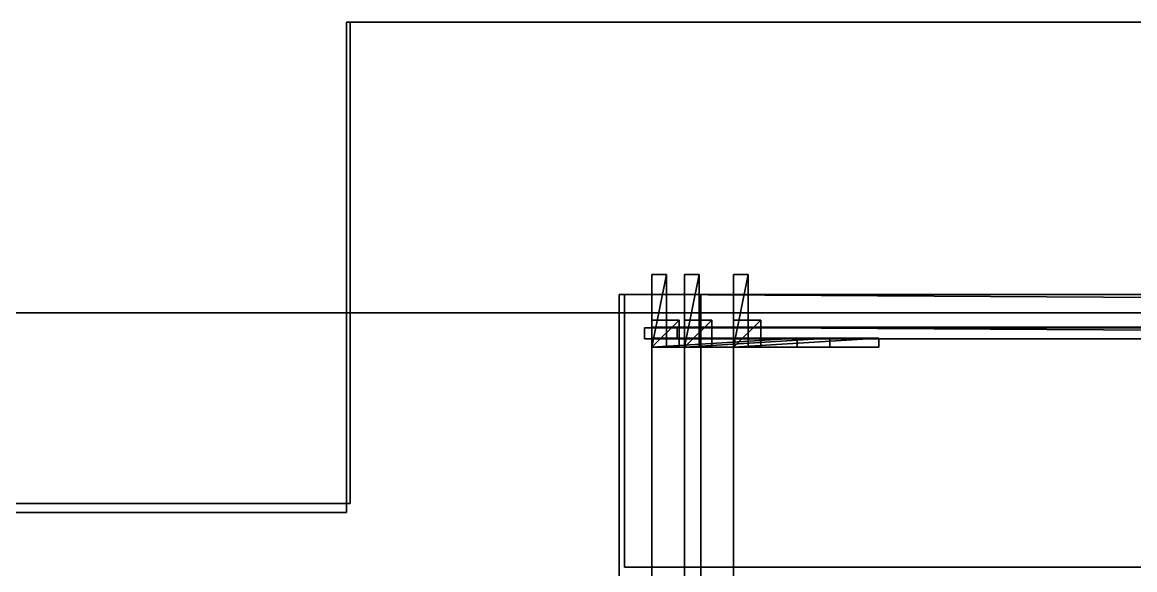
# Model space of a CAD drawing. Extents: x 0 to 6014, y -2463 to 0.
# Drawn here: x 1330 to 1942, y -312 to -10 of the extents above; entities that cross this region are included whole.
import ezdxf

# ---------------------------------------------------------------- set-up
doc = ezdxf.new("R2010")
doc.units = 0
for name, color, linetype in [('LAYER0', 7, 'CONTINUOUS'), ('LAYER1', 7, 'CONTINUOUS'), ('LAYER10', 7, 'CONTINUOUS'), ('LAYER178', 7, 'CONTINUOUS'), ('LAYER179', 7, 'CONTINUOUS'), ('LAYER180', 7, 'CONTINUOUS'), ('LAYER181', 7, 'CONTINUOUS'), ('LAYER182', 7, 'CONTINUOUS'), ('LAYER184', 2, 'CONTINUOUS'), ('LAYER185', 7, 'CONTINUOUS'), ('LAYER186', 253, 'CONTINUOUS'), ('LAYER187', 253, 'CONTINUOUS'), ('LAYER188', 253, 'CONTINUOUS'), ('LAYER189', 253, 'CONTINUOUS'), ('LAYER190', 253, 'CONTINUOUS'), ('LAYER191', 253, 'CONTINUOUS'), ('LAYER218', 7, 'CONTINUOUS'), ('LAYER227', 7, 'CONTINUOUS'), ('LAYER228', 7, 'CONTINUOUS'), ('LAYER229', 7, 'CONTINUOUS'), ('LAYER230', 7, 'CONTINUOUS'), ('LAYER232', 2, 'CONTINUOUS'), ('LAYER233', 7, 'CONTINUOUS'), ('LAYER234', 253, 'CONTINUOUS'), ('LAYER235', 253, 'CONTINUOUS'), ('LAYER236', 253, 'CONTINUOUS'), ('LAYER237', 253, 'CONTINUOUS'), ('LAYER238', 253, 'CONTINUOUS'), ('LAYER239', 253, 'CONTINUOUS'), ('LAYER24', 7, 'CONTINUOUS'), ('LAYER26', 2, 'CONTINUOUS'), ('LAYER27', 7, 'CONTINUOUS'), ('LAYER279', 251, 'CONTINUOUS'), ('LAYER28', 253, 'CONTINUOUS'), ('LAYER29', 253, 'CONTINUOUS'), ('LAYER290', 7, 'CONTINUOUS'), ('LAYER30', 253, 'CONTINUOUS'), ('LAYER31', 253, 'CONTINUOUS'), ('LAYER32', 253, 'CONTINUOUS'), ('LAYER33', 253, 'CONTINUOUS'), ('LAYER34', 7, 'CONTINUOUS'), ('LAYER383', 7, 'CONTINUOUS'), ('LAYER384', 7, 'CONTINUOUS'), ('LAYER566', 7, 'CONTINUOUS'), ('LAYER568', 7, 'CONTINUOUS')]:
    doc.layers.add(name, color=color, linetype=linetype)

msp = doc.modelspace()

# ---------------------------------------------------------------- linework, layer by layer
at = {"layer": 'LAYER0'}
for points, invisible_edges in [([(4585, -10), (1510, -275), (1510, -10), (4585, -10)], 1), ([(1510, -275), (4585, -10), (2107, -1850), (1510, -275)], 7), ([(1510, -10, 5), (1510, -275), (1510, -275, 5), (1510, -10, 5)], 1), ([(1510, -275), (1510, -10, 5), (1510, -10), (1510, -275)], 1), ([(1510, -10, 5), (4585, -10), (1510, -10), (1510, -10, 5)], 1), ([(4585, -10), (1510, -10, 5), (4585, -10, 5), (4585, -10)], 1), ([(1510, -275, 5), (2107, -1850, 5), (1510, -10, 5), (1510, -275, 5)], 3), ([(1510, -10, 5), (2107, -1850, 5), (4585, -10, 5), (1510, -10, 5)], 3), ([(2107, -1850, 5), (0, -20, 5), (0, -1850, 5), (2107, -1850, 5)], 1), ([(0, -20, 5), (2107, -1850, 5), (1065, -275, 5), (0, -20, 5)], 7), ([(0, -1850), (1065, -275), (2107, -1850), (0, -1850)], 3), ([(2107, -1850), (1065, -275), (1510, -275), (2107, -1850)], 5), ([(1065, -275, 5), (1510, -275), (1065, -275), (1065, -275, 5)], 1), ([(1510, -275), (1065, -275, 5), (1510, -275, 5), (1510, -275)], 1), ([(1065, -275, 5), (2107, -1850, 5), (1510, -275, 5), (1065, -275, 5)], 3)]:
    msp.add_3dface(points, dxfattribs=dict(at, invisible_edges=invisible_edges))
at = {"layer": 'LAYER1'}
for points, invisible_edges in [([(1508, -10, 5), (1658, -160, 5), (1508, -280, 5), (1508, -10, 5)], 3), ([(1658, -160, 5), (1508, -10, 5), (4578, -10, 5), (1658, -160, 5)], 5), ([(1508, -10, 2554), (4578, -10, 5), (1508, -10, 5), (1508, -10, 2554)], 1), ([(4578, -10, 5), (1508, -10, 2554), (4578, -10, 2554), (4578, -10, 5)], 1), ([(1508, -10, 2554), (1508, -280, 5), (1508, -280, 2554), (1508, -10, 2554)], 1), ([(1508, -280, 5), (1508, -10, 2554), (1508, -10, 5), (1508, -280, 5)], 1), ([(1658, -160, 5), (4578, -10, 5), (4428, -160, 5), (1658, -160, 5)], 3), ([(1658, -430, 5), (1508, -280, 5), (1658, -160, 5), (1658, -430, 5)], 3), ([(1658, -160, 5), (1658, -430, 2554), (1658, -430, 5), (1658, -160, 5)], 1), ([(1658, -430, 2554), (1658, -160, 5), (1658, -160, 2554), (1658, -430, 2554)], 1), ([(4428, -160, 2554), (1658, -160, 5), (4428, -160, 5), (4428, -160, 2554)], 1), ([(1658, -160, 5), (4428, -160, 2554), (1658, -160, 2554), (1658, -160, 5)], 1), ([(933, -430, 5), (1083, -280, 5), (1658, -430, 5), (933, -430, 5)], 3), ([(1658, -430, 5), (1083, -280, 5), (1508, -280, 5), (1658, -430, 5)], 5), ([(1083, -280, 2554), (1508, -280, 5), (1083, -280, 5), (1083, -280, 2554)], 1), ([(1508, -280, 5), (1083, -280, 2554), (1508, -280, 2554), (1508, -280, 5)], 1)]:
    msp.add_3dface(points, dxfattribs=dict(at, invisible_edges=invisible_edges))
at = {"layer": 'LAYER10', "invisible_edges": 1}
for points in [[(2385, -160, 156), (1721, -793, 156), (1721, -160, 156), (2385, -160, 156)], [(1721, -793, 156), (2385, -160, 156), (2385, -793, 156), (1721, -793, 156)], [(1721, -160, 174), (1721, -793, 156), (1721, -793, 174), (1721, -160, 174)], [(1721, -793, 156), (1721, -160, 174), (1721, -160, 156), (1721, -793, 156)], [(1721, -160, 174), (2385, -160, 156), (1721, -160, 156), (1721, -160, 174)], [(2385, -160, 156), (1721, -160, 174), (2385, -160, 174), (2385, -160, 156)], [(2385, -793, 174), (1721, -160, 174), (1721, -793, 174), (2385, -793, 174)], [(1721, -160, 174), (2385, -793, 174), (2385, -160, 174), (1721, -160, 174)]]:
    msp.add_3dface(points, dxfattribs=at)
at = {"layer": 'LAYER178', "invisible_edges": 1}
for points in [[(2537, -160, 2366), (1676, -160, 2246), (1676, -160, 2366), (2537, -160, 2366)], [(1676, -160, 2246), (2537, -160, 2366), (2537, -160, 2246), (1676, -160, 2246)], [(1676, -178, 2366), (1676, -160, 2246), (1676, -178, 2246), (1676, -178, 2366)], [(1676, -160, 2246), (1676, -178, 2366), (1676, -160, 2366), (1676, -160, 2246)], [(2537, -178, 2246), (1676, -160, 2246), (2537, -160, 2246), (2537, -178, 2246)], [(1676, -160, 2246), (2537, -178, 2246), (1676, -178, 2246), (1676, -160, 2246)], [(1676, -178, 2366), (2537, -160, 2366), (1676, -160, 2366), (1676, -178, 2366)], [(2537, -160, 2366), (1676, -178, 2366), (2537, -178, 2366), (2537, -160, 2366)], [(2537, -178, 2246), (1676, -178, 2366), (1676, -178, 2246), (2537, -178, 2246)], [(1676, -178, 2366), (2537, -178, 2246), (2537, -178, 2366), (1676, -178, 2366)]]:
    msp.add_3dface(points, dxfattribs=at)
at = {"layer": 'LAYER179', "invisible_edges": 1}
for points in [[(1676, -160, 2384), (2537, -630, 2384), (2537, -160, 2384), (1676, -160, 2384)], [(2537, -630, 2384), (1676, -160, 2384), (1676, -630, 2384), (2537, -630, 2384)], [(1676, -160, 2384), (1676, -630, 2366), (1676, -630, 2384), (1676, -160, 2384)], [(1676, -630, 2366), (1676, -160, 2384), (1676, -160, 2366), (1676, -630, 2366)], [(2537, -160, 2366), (1676, -160, 2384), (2537, -160, 2384), (2537, -160, 2366)], [(1676, -160, 2384), (2537, -160, 2366), (1676, -160, 2366), (1676, -160, 2384)], [(1676, -630, 2366), (2537, -160, 2366), (2537, -630, 2366), (1676, -630, 2366)], [(2537, -160, 2366), (1676, -630, 2366), (1676, -160, 2366), (2537, -160, 2366)]]:
    msp.add_3dface(points, dxfattribs=at)
at = {"layer": 'LAYER180', "invisible_edges": 1}
for points in [[(2537, -160, 1906), (1676, -630, 1906), (1676, -160, 1906), (2537, -160, 1906)], [(1676, -630, 1906), (2537, -160, 1906), (2537, -630, 1906), (1676, -630, 1906)], [(1676, -160, 1924), (1676, -630, 1906), (1676, -630, 1924), (1676, -160, 1924)], [(1676, -630, 1906), (1676, -160, 1924), (1676, -160, 1906), (1676, -630, 1906)], [(1676, -160, 1924), (2537, -160, 1906), (1676, -160, 1906), (1676, -160, 1924)], [(2537, -160, 1906), (1676, -160, 1924), (2537, -160, 1924), (2537, -160, 1906)], [(2537, -630, 1924), (1676, -160, 1924), (1676, -630, 1924), (2537, -630, 1924)], [(1676, -160, 1924), (2537, -630, 1924), (2537, -160, 1924), (1676, -160, 1924)]]:
    msp.add_3dface(points, dxfattribs=at)
at = {"layer": 'LAYER181', "invisible_edges": 1}
for points in [[(1672, -178.3, 1920), (2541, -178.3, 2370), (2541, -178.3, 1920), (1672, -178.3, 1920)], [(2541, -178.3, 2370), (1672, -178.3, 1920), (1672, -178.3, 2370), (2541, -178.3, 2370)], [(1672, -184.3, 2370), (2541, -178.3, 2370), (1672, -178.3, 2370), (1672, -184.3, 2370)], [(2541, -178.3, 2370), (1672, -184.3, 2370), (2541, -184.3, 2370), (2541, -178.3, 2370)], [(1672, -178.3, 1920), (1672, -184.3, 2370), (1672, -178.3, 2370), (1672, -178.3, 1920)], [(1672, -184.3, 2370), (1672, -178.3, 1920), (1672, -184.3, 1920), (1672, -184.3, 2370)], [(2541, -184.3, 1920), (1672, -178.3, 1920), (2541, -178.3, 1920), (2541, -184.3, 1920)], [(1672, -178.3, 1920), (2541, -184.3, 1920), (1672, -184.3, 1920), (1672, -178.3, 1920)], [(1672, -184.3, 2370), (2541, -184.3, 1920), (2541, -184.3, 2370), (1672, -184.3, 2370)], [(2541, -184.3, 1920), (1672, -184.3, 2370), (1672, -184.3, 1920), (2541, -184.3, 1920)]]:
    msp.add_3dface(points, dxfattribs=at)
at = {"layer": 'LAYER182', "invisible_edges": 1}
for points in [[(1658, -160, 1905), (1676, -630, 1905), (1658, -630, 1905), (1658, -160, 1905)], [(1676, -630, 1905), (1658, -160, 1905), (1676, -160, 1905), (1676, -630, 1905)], [(1676, -160, 2385), (1658, -630, 2385), (1676, -630, 2385), (1676, -160, 2385)], [(1658, -630, 2385), (1676, -160, 2385), (1658, -160, 2385), (1658, -630, 2385)], [(1658, -160, 1905), (1676, -160, 2385), (1676, -160, 1905), (1658, -160, 1905)], [(1676, -160, 2385), (1658, -160, 1905), (1658, -160, 2385), (1676, -160, 2385)], [(1658, -630, 2385), (1658, -160, 1905), (1658, -630, 1905), (1658, -630, 2385)], [(1658, -160, 1905), (1658, -630, 2385), (1658, -160, 2385), (1658, -160, 1905)], [(1676, -160, 2385), (1676, -630, 1905), (1676, -160, 1905), (1676, -160, 2385)], [(1676, -630, 1905), (1676, -160, 2385), (1676, -630, 2385), (1676, -630, 1905)]]:
    msp.add_3dface(points, dxfattribs=at)
at = {"layer": 'LAYER184'}
for points in [[(1756, -189, 2343), (1756, -184, 2343), (1676, -189, 2343), (1756, -189, 2343)], [(1676, -189, 2343), (1756, -184, 2343), (1676, -184, 2343), (1676, -189, 2343)], [(1676, -189, 2343), (1676, -184, 2343), (1676, -189, 2320), (1676, -189, 2343)], [(1676, -189, 2320), (1676, -184, 2343), (1676, -184, 2320), (1676, -189, 2320)], [(1756, -189, 2320), (1676, -189, 2320), (1756, -184, 2320), (1756, -189, 2320)], [(1756, -184, 2320), (1676, -189, 2320), (1676, -184, 2320), (1756, -184, 2320)], [(1756, -184, 2320), (1676, -184, 2320), (1756, -184, 2343), (1756, -184, 2320)], [(1756, -184, 2343), (1676, -184, 2320), (1676, -184, 2343), (1756, -184, 2343)], [(1756, -189, 2343), (1676, -189, 2343), (1756, -189, 2320), (1756, -189, 2343)], [(1756, -189, 2320), (1676, -189, 2343), (1676, -189, 2320), (1756, -189, 2320)], [(1756, -189, 2320), (1756, -184, 2320), (1756, -189, 2343), (1756, -189, 2320)], [(1756, -189, 2343), (1756, -184, 2320), (1756, -184, 2343), (1756, -189, 2343)]]:
    msp.add_3dface(points, dxfattribs=at)
at = {"layer": 'LAYER185', "invisible_edges": 1}
for points in [[(1676, -184, 2343), (1756, -189, 2343), (1756, -184, 2343), (1676, -184, 2343)], [(1756, -189, 2343), (1676, -184, 2343), (1676, -189, 2343), (1756, -189, 2343)], [(1676, -189, 2320), (1756, -184, 2320), (1756, -189, 2320), (1676, -189, 2320)], [(1756, -184, 2320), (1676, -189, 2320), (1676, -184, 2320), (1756, -184, 2320)], [(1676, -184, 2343), (1676, -189, 2320), (1676, -189, 2343), (1676, -184, 2343)], [(1676, -189, 2320), (1676, -184, 2343), (1676, -184, 2320), (1676, -189, 2320)], [(1756, -184, 2320), (1676, -184, 2343), (1756, -184, 2343), (1756, -184, 2320)], [(1676, -184, 2343), (1756, -184, 2320), (1676, -184, 2320), (1676, -184, 2343)], [(1676, -189, 2320), (1756, -189, 2343), (1676, -189, 2343), (1676, -189, 2320)], [(1756, -189, 2343), (1676, -189, 2320), (1756, -189, 2320), (1756, -189, 2343)], [(1756, -184, 2320), (1756, -189, 2343), (1756, -189, 2320), (1756, -184, 2320)], [(1756, -189, 2343), (1756, -184, 2320), (1756, -184, 2343), (1756, -189, 2343)]]:
    msp.add_3dface(points, dxfattribs=at)
at = {"layer": 'LAYER186'}
for points in [[(1691, -189, 2343), (1691, -174, 2343), (1676, -189, 2343), (1691, -189, 2343)], [(1676, -189, 2343), (1691, -174, 2343), (1676, -174, 2343), (1676, -189, 2343)], [(1676, -189, 2343), (1676, -174, 2343), (1676, -189, 2328), (1676, -189, 2343)], [(1676, -189, 2328), (1676, -174, 2343), (1676, -174, 2328), (1676, -189, 2328)], [(1691, -189, 2328), (1676, -189, 2328), (1691, -174, 2328), (1691, -189, 2328)], [(1691, -174, 2328), (1676, -189, 2328), (1676, -174, 2328), (1691, -174, 2328)], [(1691, -174, 2328), (1676, -174, 2328), (1691, -174, 2343), (1691, -174, 2328)], [(1691, -174, 2343), (1676, -174, 2328), (1676, -174, 2343), (1691, -174, 2343)], [(1691, -189, 2328), (1691, -174, 2328), (1691, -189, 2343), (1691, -189, 2328)], [(1691, -189, 2343), (1691, -174, 2328), (1691, -174, 2343), (1691, -189, 2343)], [(1691, -189, 2343), (1676, -189, 2343), (1691, -189, 2328), (1691, -189, 2343)], [(1691, -189, 2328), (1676, -189, 2343), (1676, -189, 2328), (1691, -189, 2328)]]:
    msp.add_3dface(points, dxfattribs=at)
at = {"layer": 'LAYER187'}
for points in [[(1691, -189, 2343), (1691, -174, 2343), (1676, -189, 2343), (1691, -189, 2343)], [(1676, -189, 2343), (1691, -174, 2343), (1676, -174, 2343), (1676, -189, 2343)], [(1676, -189, 2343), (1676, -174, 2343), (1676, -189, 2328), (1676, -189, 2343)], [(1676, -189, 2328), (1676, -174, 2343), (1676, -174, 2328), (1676, -189, 2328)], [(1691, -189, 2328), (1676, -189, 2328), (1691, -174, 2328), (1691, -189, 2328)], [(1691, -174, 2328), (1676, -189, 2328), (1676, -174, 2328), (1691, -174, 2328)], [(1691, -174, 2328), (1676, -174, 2328), (1691, -174, 2343), (1691, -174, 2328)], [(1691, -174, 2343), (1676, -174, 2328), (1676, -174, 2343), (1691, -174, 2343)], [(1691, -189, 2328), (1691, -174, 2328), (1691, -189, 2343), (1691, -189, 2328)], [(1691, -189, 2343), (1691, -174, 2328), (1691, -174, 2343), (1691, -189, 2343)], [(1691, -189, 2343), (1676, -189, 2343), (1691, -189, 2328), (1691, -189, 2343)], [(1691, -189, 2328), (1676, -189, 2343), (1676, -189, 2328), (1691, -189, 2328)]]:
    msp.add_3dface(points, dxfattribs=at)
at = {"layer": 'LAYER188'}
for points in [[(1691, -189, 2343), (1691, -174, 2343), (1676, -189, 2343), (1691, -189, 2343)], [(1676, -189, 2343), (1691, -174, 2343), (1676, -174, 2343), (1676, -189, 2343)], [(1676, -189, 2343), (1676, -174, 2343), (1676, -189, 2328), (1676, -189, 2343)], [(1676, -189, 2328), (1676, -174, 2343), (1676, -174, 2328), (1676, -189, 2328)], [(1691, -189, 2328), (1676, -189, 2328), (1691, -174, 2328), (1691, -189, 2328)], [(1691, -174, 2328), (1676, -189, 2328), (1676, -174, 2328), (1691, -174, 2328)], [(1691, -174, 2328), (1676, -174, 2328), (1691, -174, 2343), (1691, -174, 2328)], [(1691, -174, 2343), (1676, -174, 2328), (1676, -174, 2343), (1691, -174, 2343)], [(1691, -189, 2328), (1691, -174, 2328), (1691, -189, 2343), (1691, -189, 2328)], [(1691, -189, 2343), (1691, -174, 2328), (1691, -174, 2343), (1691, -189, 2343)], [(1691, -189, 2343), (1676, -189, 2343), (1691, -189, 2328), (1691, -189, 2343)], [(1691, -189, 2328), (1676, -189, 2343), (1676, -189, 2328), (1691, -189, 2328)]]:
    msp.add_3dface(points, dxfattribs=at)
at = {"layer": 'LAYER189'}
for points in [[(1691, -189, 2343), (1691, -174, 2343), (1676, -189, 2343), (1691, -189, 2343)], [(1676, -189, 2343), (1691, -174, 2343), (1676, -174, 2343), (1676, -189, 2343)], [(1676, -189, 2343), (1676, -174, 2343), (1676, -189, 2328), (1676, -189, 2343)], [(1676, -189, 2328), (1676, -174, 2343), (1676, -174, 2328), (1676, -189, 2328)], [(1691, -189, 2328), (1676, -189, 2328), (1691, -174, 2328), (1691, -189, 2328)], [(1691, -174, 2328), (1676, -189, 2328), (1676, -174, 2328), (1691, -174, 2328)], [(1691, -174, 2328), (1676, -174, 2328), (1691, -174, 2343), (1691, -174, 2328)], [(1691, -174, 2343), (1676, -174, 2328), (1676, -174, 2343), (1691, -174, 2343)], [(1691, -189, 2328), (1691, -174, 2328), (1691, -189, 2343), (1691, -189, 2328)], [(1691, -189, 2343), (1691, -174, 2328), (1691, -174, 2343), (1691, -189, 2343)], [(1691, -189, 2343), (1676, -189, 2343), (1691, -189, 2328), (1691, -189, 2343)], [(1691, -189, 2328), (1676, -189, 2343), (1676, -189, 2328), (1691, -189, 2328)]]:
    msp.add_3dface(points, dxfattribs=at)
at = {"layer": 'LAYER190'}
for points in [[(1684, -189, 2343), (1684, -149, 2343), (1676, -189, 2343), (1684, -189, 2343)], [(1676, -189, 2343), (1684, -149, 2343), (1676, -149, 2343), (1676, -189, 2343)], [(1676, -189, 2343), (1676, -149, 2343), (1676, -189, 2335), (1676, -189, 2343)], [(1676, -189, 2335), (1676, -149, 2343), (1676, -149, 2335), (1676, -189, 2335)], [(1684, -189, 2335), (1676, -189, 2335), (1684, -149, 2335), (1684, -189, 2335)], [(1684, -149, 2335), (1676, -189, 2335), (1676, -149, 2335), (1684, -149, 2335)], [(1684, -149, 2335), (1676, -149, 2335), (1684, -149, 2343), (1684, -149, 2335)], [(1684, -149, 2343), (1676, -149, 2335), (1676, -149, 2343), (1684, -149, 2343)], [(1684, -189, 2335), (1684, -149, 2335), (1684, -189, 2343), (1684, -189, 2335)], [(1684, -189, 2343), (1684, -149, 2335), (1684, -149, 2343), (1684, -189, 2343)], [(1684, -189, 2343), (1676, -189, 2343), (1684, -189, 2335), (1684, -189, 2343)], [(1684, -189, 2335), (1676, -189, 2343), (1676, -189, 2335), (1684, -189, 2335)]]:
    msp.add_3dface(points, dxfattribs=at)
at = {"layer": 'LAYER191'}
for points in [[(1756, -189, 2343), (1756, -184, 2343), (1676, -189, 2343), (1756, -189, 2343)], [(1676, -189, 2343), (1756, -184, 2343), (1676, -184, 2343), (1676, -189, 2343)], [(1676, -189, 2343), (1676, -184, 2343), (1676, -189, 2327), (1676, -189, 2343)], [(1676, -189, 2327), (1676, -184, 2343), (1676, -184, 2327), (1676, -189, 2327)], [(1756, -189, 2327), (1676, -189, 2327), (1756, -184, 2327), (1756, -189, 2327)], [(1756, -184, 2327), (1676, -189, 2327), (1676, -184, 2327), (1756, -184, 2327)], [(1756, -184, 2327), (1676, -184, 2327), (1756, -184, 2343), (1756, -184, 2327)], [(1756, -184, 2343), (1676, -184, 2327), (1676, -184, 2343), (1756, -184, 2343)], [(1756, -189, 2343), (1676, -189, 2343), (1756, -189, 2327), (1756, -189, 2343)], [(1756, -189, 2327), (1676, -189, 2343), (1676, -189, 2327), (1756, -189, 2327)], [(1756, -189, 2327), (1756, -184, 2327), (1756, -189, 2343), (1756, -189, 2327)], [(1756, -189, 2343), (1756, -184, 2327), (1756, -184, 2343), (1756, -189, 2343)]]:
    msp.add_3dface(points, dxfattribs=at)
at = {"layer": 'LAYER218', "invisible_edges": 1}
for points in [[(2418, -160, 1868), (1694, -160, 1748), (1694, -160, 1868), (2418, -160, 1868)], [(1694, -160, 1748), (2418, -160, 1868), (2418, -160, 1748), (1694, -160, 1748)], [(1694, -178, 1868), (1694, -160, 1748), (1694, -178, 1748), (1694, -178, 1868)], [(1694, -160, 1748), (1694, -178, 1868), (1694, -160, 1868), (1694, -160, 1748)], [(2418, -178, 1748), (1694, -160, 1748), (2418, -160, 1748), (2418, -178, 1748)], [(1694, -160, 1748), (2418, -178, 1748), (1694, -178, 1748), (1694, -160, 1748)], [(1694, -178, 1868), (2418, -160, 1868), (1694, -160, 1868), (1694, -178, 1868)], [(2418, -160, 1868), (1694, -178, 1868), (2418, -178, 1868), (2418, -160, 1868)], [(2418, -178, 1748), (1694, -178, 1868), (1694, -178, 1748), (2418, -178, 1748)], [(1694, -178, 1868), (2418, -178, 1748), (2418, -178, 1868), (1694, -178, 1868)]]:
    msp.add_3dface(points, dxfattribs=at)
at = {"layer": 'LAYER227', "invisible_edges": 1}
for points in [[(1694, -160, 1886), (2418, -587, 1886), (2418, -160, 1886), (1694, -160, 1886)], [(2418, -587, 1886), (1694, -160, 1886), (1694, -587, 1886), (2418, -587, 1886)], [(1694, -160, 1886), (1694, -587, 1868), (1694, -587, 1886), (1694, -160, 1886)], [(1694, -587, 1868), (1694, -160, 1886), (1694, -160, 1868), (1694, -587, 1868)], [(2418, -160, 1868), (1694, -160, 1886), (2418, -160, 1886), (2418, -160, 1868)], [(1694, -160, 1886), (2418, -160, 1868), (1694, -160, 1868), (1694, -160, 1886)], [(1694, -587, 1868), (2418, -160, 1868), (2418, -587, 1868), (1694, -587, 1868)], [(2418, -160, 1868), (1694, -587, 1868), (1694, -160, 1868), (2418, -160, 1868)]]:
    msp.add_3dface(points, dxfattribs=at)
at = {"layer": 'LAYER228', "invisible_edges": 1}
for points in [[(2418, -160, 1488), (1694, -587, 1488), (1694, -160, 1488), (2418, -160, 1488)], [(1694, -587, 1488), (2418, -160, 1488), (2418, -587, 1488), (1694, -587, 1488)], [(1694, -160, 1506), (1694, -587, 1488), (1694, -587, 1506), (1694, -160, 1506)], [(1694, -587, 1488), (1694, -160, 1506), (1694, -160, 1488), (1694, -587, 1488)], [(1694, -160, 1506), (2418, -160, 1488), (1694, -160, 1488), (1694, -160, 1506)], [(2418, -160, 1488), (1694, -160, 1506), (2418, -160, 1506), (2418, -160, 1488)], [(2418, -587, 1506), (1694, -160, 1506), (1694, -587, 1506), (2418, -587, 1506)], [(1694, -160, 1506), (2418, -587, 1506), (2418, -160, 1506), (1694, -160, 1506)]]:
    msp.add_3dface(points, dxfattribs=at)
at = {"layer": 'LAYER229', "invisible_edges": 1}
for points in [[(1690, -178.3, 1502), (2422, -178.3, 1872), (2422, -178.3, 1502), (1690, -178.3, 1502)], [(2422, -178.3, 1872), (1690, -178.3, 1502), (1690, -178.3, 1872), (2422, -178.3, 1872)], [(1690, -184.3, 1872), (2422, -178.3, 1872), (1690, -178.3, 1872), (1690, -184.3, 1872)], [(2422, -178.3, 1872), (1690, -184.3, 1872), (2422, -184.3, 1872), (2422, -178.3, 1872)], [(1690, -178.3, 1502), (1690, -184.3, 1872), (1690, -178.3, 1872), (1690, -178.3, 1502)], [(1690, -184.3, 1872), (1690, -178.3, 1502), (1690, -184.3, 1502), (1690, -184.3, 1872)], [(2422, -184.3, 1502), (1690, -178.3, 1502), (2422, -178.3, 1502), (2422, -184.3, 1502)], [(1690, -178.3, 1502), (2422, -184.3, 1502), (1690, -184.3, 1502), (1690, -178.3, 1502)], [(1690, -184.3, 1872), (2422, -184.3, 1502), (2422, -184.3, 1872), (1690, -184.3, 1872)], [(2422, -184.3, 1502), (1690, -184.3, 1872), (1690, -184.3, 1502), (2422, -184.3, 1502)]]:
    msp.add_3dface(points, dxfattribs=at)
at = {"layer": 'LAYER230', "invisible_edges": 1}
for points in [[(1676, -160, 1487), (1694, -587, 1487), (1676, -587, 1487), (1676, -160, 1487)], [(1694, -587, 1487), (1676, -160, 1487), (1694, -160, 1487), (1694, -587, 1487)], [(1694, -160, 1887), (1676, -587, 1887), (1694, -587, 1887), (1694, -160, 1887)], [(1676, -587, 1887), (1694, -160, 1887), (1676, -160, 1887), (1676, -587, 1887)], [(1676, -160, 1487), (1694, -160, 1887), (1694, -160, 1487), (1676, -160, 1487)], [(1694, -160, 1887), (1676, -160, 1487), (1676, -160, 1887), (1694, -160, 1887)], [(1676, -587, 1887), (1676, -160, 1487), (1676, -587, 1487), (1676, -587, 1887)], [(1676, -160, 1487), (1676, -587, 1887), (1676, -160, 1887), (1676, -160, 1487)], [(1694, -160, 1887), (1694, -587, 1487), (1694, -160, 1487), (1694, -160, 1887)], [(1694, -587, 1487), (1694, -160, 1887), (1694, -587, 1887), (1694, -587, 1487)]]:
    msp.add_3dface(points, dxfattribs=at)
at = {"layer": 'LAYER232'}
for points in [[(1774, -189, 1845), (1774, -184, 1845), (1694, -189, 1845), (1774, -189, 1845)], [(1694, -189, 1845), (1774, -184, 1845), (1694, -184, 1845), (1694, -189, 1845)], [(1694, -189, 1845), (1694, -184, 1845), (1694, -189, 1822), (1694, -189, 1845)], [(1694, -189, 1822), (1694, -184, 1845), (1694, -184, 1822), (1694, -189, 1822)], [(1774, -189, 1822), (1694, -189, 1822), (1774, -184, 1822), (1774, -189, 1822)], [(1774, -184, 1822), (1694, -189, 1822), (1694, -184, 1822), (1774, -184, 1822)], [(1774, -184, 1822), (1694, -184, 1822), (1774, -184, 1845), (1774, -184, 1822)], [(1774, -184, 1845), (1694, -184, 1822), (1694, -184, 1845), (1774, -184, 1845)], [(1774, -189, 1845), (1694, -189, 1845), (1774, -189, 1822), (1774, -189, 1845)], [(1774, -189, 1822), (1694, -189, 1845), (1694, -189, 1822), (1774, -189, 1822)], [(1774, -189, 1822), (1774, -184, 1822), (1774, -189, 1845), (1774, -189, 1822)], [(1774, -189, 1845), (1774, -184, 1822), (1774, -184, 1845), (1774, -189, 1845)]]:
    msp.add_3dface(points, dxfattribs=at)
at = {"layer": 'LAYER233', "invisible_edges": 1}
for points in [[(1694, -184, 1845), (1774, -189, 1845), (1774, -184, 1845), (1694, -184, 1845)], [(1774, -189, 1845), (1694, -184, 1845), (1694, -189, 1845), (1774, -189, 1845)], [(1694, -189, 1822), (1774, -184, 1822), (1774, -189, 1822), (1694, -189, 1822)], [(1774, -184, 1822), (1694, -189, 1822), (1694, -184, 1822), (1774, -184, 1822)], [(1694, -184, 1845), (1694, -189, 1822), (1694, -189, 1845), (1694, -184, 1845)], [(1694, -189, 1822), (1694, -184, 1845), (1694, -184, 1822), (1694, -189, 1822)], [(1774, -184, 1822), (1694, -184, 1845), (1774, -184, 1845), (1774, -184, 1822)], [(1694, -184, 1845), (1774, -184, 1822), (1694, -184, 1822), (1694, -184, 1845)], [(1694, -189, 1822), (1774, -189, 1845), (1694, -189, 1845), (1694, -189, 1822)], [(1774, -189, 1845), (1694, -189, 1822), (1774, -189, 1822), (1774, -189, 1845)], [(1774, -184, 1822), (1774, -189, 1845), (1774, -189, 1822), (1774, -184, 1822)], [(1774, -189, 1845), (1774, -184, 1822), (1774, -184, 1845), (1774, -189, 1845)]]:
    msp.add_3dface(points, dxfattribs=at)
at = {"layer": 'LAYER234'}
for points in [[(1709, -189, 1845), (1709, -174, 1845), (1694, -189, 1845), (1709, -189, 1845)], [(1694, -189, 1845), (1709, -174, 1845), (1694, -174, 1845), (1694, -189, 1845)], [(1694, -189, 1845), (1694, -174, 1845), (1694, -189, 1830), (1694, -189, 1845)], [(1694, -189, 1830), (1694, -174, 1845), (1694, -174, 1830), (1694, -189, 1830)], [(1709, -189, 1830), (1694, -189, 1830), (1709, -174, 1830), (1709, -189, 1830)], [(1709, -174, 1830), (1694, -189, 1830), (1694, -174, 1830), (1709, -174, 1830)], [(1709, -174, 1830), (1694, -174, 1830), (1709, -174, 1845), (1709, -174, 1830)], [(1709, -174, 1845), (1694, -174, 1830), (1694, -174, 1845), (1709, -174, 1845)], [(1709, -189, 1830), (1709, -174, 1830), (1709, -189, 1845), (1709, -189, 1830)], [(1709, -189, 1845), (1709, -174, 1830), (1709, -174, 1845), (1709, -189, 1845)], [(1709, -189, 1845), (1694, -189, 1845), (1709, -189, 1830), (1709, -189, 1845)], [(1709, -189, 1830), (1694, -189, 1845), (1694, -189, 1830), (1709, -189, 1830)]]:
    msp.add_3dface(points, dxfattribs=at)
at = {"layer": 'LAYER235'}
for points in [[(1709, -189, 1845), (1709, -174, 1845), (1694, -189, 1845), (1709, -189, 1845)], [(1694, -189, 1845), (1709, -174, 1845), (1694, -174, 1845), (1694, -189, 1845)], [(1694, -189, 1845), (1694, -174, 1845), (1694, -189, 1830), (1694, -189, 1845)], [(1694, -189, 1830), (1694, -174, 1845), (1694, -174, 1830), (1694, -189, 1830)], [(1709, -189, 1830), (1694, -189, 1830), (1709, -174, 1830), (1709, -189, 1830)], [(1709, -174, 1830), (1694, -189, 1830), (1694, -174, 1830), (1709, -174, 1830)], [(1709, -174, 1830), (1694, -174, 1830), (1709, -174, 1845), (1709, -174, 1830)], [(1709, -174, 1845), (1694, -174, 1830), (1694, -174, 1845), (1709, -174, 1845)], [(1709, -189, 1830), (1709, -174, 1830), (1709, -189, 1845), (1709, -189, 1830)], [(1709, -189, 1845), (1709, -174, 1830), (1709, -174, 1845), (1709, -189, 1845)], [(1709, -189, 1845), (1694, -189, 1845), (1709, -189, 1830), (1709, -189, 1845)], [(1709, -189, 1830), (1694, -189, 1845), (1694, -189, 1830), (1709, -189, 1830)]]:
    msp.add_3dface(points, dxfattribs=at)
at = {"layer": 'LAYER236'}
for points in [[(1709, -189, 1845), (1709, -174, 1845), (1694, -189, 1845), (1709, -189, 1845)], [(1694, -189, 1845), (1709, -174, 1845), (1694, -174, 1845), (1694, -189, 1845)], [(1694, -189, 1845), (1694, -174, 1845), (1694, -189, 1830), (1694, -189, 1845)], [(1694, -189, 1830), (1694, -174, 1845), (1694, -174, 1830), (1694, -189, 1830)], [(1709, -189, 1830), (1694, -189, 1830), (1709, -174, 1830), (1709, -189, 1830)], [(1709, -174, 1830), (1694, -189, 1830), (1694, -174, 1830), (1709, -174, 1830)], [(1709, -174, 1830), (1694, -174, 1830), (1709, -174, 1845), (1709, -174, 1830)], [(1709, -174, 1845), (1694, -174, 1830), (1694, -174, 1845), (1709, -174, 1845)], [(1709, -189, 1830), (1709, -174, 1830), (1709, -189, 1845), (1709, -189, 1830)], [(1709, -189, 1845), (1709, -174, 1830), (1709, -174, 1845), (1709, -189, 1845)], [(1709, -189, 1845), (1694, -189, 1845), (1709, -189, 1830), (1709, -189, 1845)], [(1709, -189, 1830), (1694, -189, 1845), (1694, -189, 1830), (1709, -189, 1830)]]:
    msp.add_3dface(points, dxfattribs=at)
at = {"layer": 'LAYER237'}
for points in [[(1709, -189, 1845), (1709, -174, 1845), (1694, -189, 1845), (1709, -189, 1845)], [(1694, -189, 1845), (1709, -174, 1845), (1694, -174, 1845), (1694, -189, 1845)], [(1694, -189, 1845), (1694, -174, 1845), (1694, -189, 1830), (1694, -189, 1845)], [(1694, -189, 1830), (1694, -174, 1845), (1694, -174, 1830), (1694, -189, 1830)], [(1709, -189, 1830), (1694, -189, 1830), (1709, -174, 1830), (1709, -189, 1830)], [(1709, -174, 1830), (1694, -189, 1830), (1694, -174, 1830), (1709, -174, 1830)], [(1709, -174, 1830), (1694, -174, 1830), (1709, -174, 1845), (1709, -174, 1830)], [(1709, -174, 1845), (1694, -174, 1830), (1694, -174, 1845), (1709, -174, 1845)], [(1709, -189, 1830), (1709, -174, 1830), (1709, -189, 1845), (1709, -189, 1830)], [(1709, -189, 1845), (1709, -174, 1830), (1709, -174, 1845), (1709, -189, 1845)], [(1709, -189, 1845), (1694, -189, 1845), (1709, -189, 1830), (1709, -189, 1845)], [(1709, -189, 1830), (1694, -189, 1845), (1694, -189, 1830), (1709, -189, 1830)]]:
    msp.add_3dface(points, dxfattribs=at)
at = {"layer": 'LAYER238'}
for points in [[(1702, -189, 1845), (1702, -149, 1845), (1694, -189, 1845), (1702, -189, 1845)], [(1694, -189, 1845), (1702, -149, 1845), (1694, -149, 1845), (1694, -189, 1845)], [(1694, -189, 1845), (1694, -149, 1845), (1694, -189, 1837), (1694, -189, 1845)], [(1694, -189, 1837), (1694, -149, 1845), (1694, -149, 1837), (1694, -189, 1837)], [(1702, -189, 1837), (1694, -189, 1837), (1702, -149, 1837), (1702, -189, 1837)], [(1702, -149, 1837), (1694, -189, 1837), (1694, -149, 1837), (1702, -149, 1837)], [(1702, -149, 1837), (1694, -149, 1837), (1702, -149, 1845), (1702, -149, 1837)], [(1702, -149, 1845), (1694, -149, 1837), (1694, -149, 1845), (1702, -149, 1845)], [(1702, -189, 1837), (1702, -149, 1837), (1702, -189, 1845), (1702, -189, 1837)], [(1702, -189, 1845), (1702, -149, 1837), (1702, -149, 1845), (1702, -189, 1845)], [(1702, -189, 1845), (1694, -189, 1845), (1702, -189, 1837), (1702, -189, 1845)], [(1702, -189, 1837), (1694, -189, 1845), (1694, -189, 1837), (1702, -189, 1837)]]:
    msp.add_3dface(points, dxfattribs=at)
at = {"layer": 'LAYER239'}
for points in [[(1774, -189, 1845), (1774, -184, 1845), (1694, -189, 1845), (1774, -189, 1845)], [(1694, -189, 1845), (1774, -184, 1845), (1694, -184, 1845), (1694, -189, 1845)], [(1694, -189, 1845), (1694, -184, 1845), (1694, -189, 1829), (1694, -189, 1845)], [(1694, -189, 1829), (1694, -184, 1845), (1694, -184, 1829), (1694, -189, 1829)], [(1774, -189, 1829), (1694, -189, 1829), (1774, -184, 1829), (1774, -189, 1829)], [(1774, -184, 1829), (1694, -189, 1829), (1694, -184, 1829), (1774, -184, 1829)], [(1774, -184, 1829), (1694, -184, 1829), (1774, -184, 1845), (1774, -184, 1829)], [(1774, -184, 1845), (1694, -184, 1829), (1694, -184, 1845), (1774, -184, 1845)], [(1774, -189, 1845), (1694, -189, 1845), (1774, -189, 1829), (1774, -189, 1845)], [(1774, -189, 1829), (1694, -189, 1845), (1694, -189, 1829), (1774, -189, 1829)], [(1774, -189, 1829), (1774, -184, 1829), (1774, -189, 1845), (1774, -189, 1829)], [(1774, -189, 1845), (1774, -184, 1829), (1774, -184, 1845), (1774, -189, 1845)]]:
    msp.add_3dface(points, dxfattribs=at)
at = {"layer": 'LAYER24', "invisible_edges": 1}
for points in [[(1703, -160, 155), (1721, -793, 155), (1703, -793, 155), (1703, -160, 155)], [(1721, -793, 155), (1703, -160, 155), (1721, -160, 155), (1721, -793, 155)], [(1721, -160, 905), (1703, -793, 905), (1721, -793, 905), (1721, -160, 905)], [(1703, -793, 905), (1721, -160, 905), (1703, -160, 905), (1703, -793, 905)], [(1703, -160, 155), (1721, -160, 905), (1721, -160, 155), (1703, -160, 155)], [(1721, -160, 905), (1703, -160, 155), (1703, -160, 905), (1721, -160, 905)], [(1703, -793, 905), (1703, -160, 155), (1703, -793, 155), (1703, -793, 905)], [(1703, -160, 155), (1703, -793, 905), (1703, -160, 905), (1703, -160, 155)], [(1721, -160, 905), (1721, -793, 155), (1721, -160, 155), (1721, -160, 905)], [(1721, -793, 155), (1721, -160, 905), (1721, -793, 905), (1721, -793, 155)]]:
    msp.add_3dface(points, dxfattribs=at)
at = {"layer": 'LAYER26'}
for points in [[(1801, -189, 864), (1801, -184, 864), (1721, -189, 864), (1801, -189, 864)], [(1721, -189, 864), (1801, -184, 864), (1721, -184, 864), (1721, -189, 864)], [(1721, -189, 864), (1721, -184, 864), (1721, -189, 841), (1721, -189, 864)], [(1721, -189, 841), (1721, -184, 864), (1721, -184, 841), (1721, -189, 841)], [(1801, -189, 841), (1721, -189, 841), (1801, -184, 841), (1801, -189, 841)], [(1801, -184, 841), (1721, -189, 841), (1721, -184, 841), (1801, -184, 841)], [(1801, -184, 841), (1721, -184, 841), (1801, -184, 864), (1801, -184, 841)], [(1801, -184, 864), (1721, -184, 841), (1721, -184, 864), (1801, -184, 864)], [(1801, -189, 864), (1721, -189, 864), (1801, -189, 841), (1801, -189, 864)], [(1801, -189, 841), (1721, -189, 864), (1721, -189, 841), (1801, -189, 841)], [(1801, -189, 841), (1801, -184, 841), (1801, -189, 864), (1801, -189, 841)], [(1801, -189, 864), (1801, -184, 841), (1801, -184, 864), (1801, -189, 864)]]:
    msp.add_3dface(points, dxfattribs=at)
at = {"layer": 'LAYER27', "invisible_edges": 1}
for points in [[(1721, -184, 864), (1801, -189, 864), (1801, -184, 864), (1721, -184, 864)], [(1801, -189, 864), (1721, -184, 864), (1721, -189, 864), (1801, -189, 864)], [(1721, -189, 841), (1801, -184, 841), (1801, -189, 841), (1721, -189, 841)], [(1801, -184, 841), (1721, -189, 841), (1721, -184, 841), (1801, -184, 841)], [(1721, -184, 864), (1721, -189, 841), (1721, -189, 864), (1721, -184, 864)], [(1721, -189, 841), (1721, -184, 864), (1721, -184, 841), (1721, -189, 841)], [(1801, -184, 841), (1721, -184, 864), (1801, -184, 864), (1801, -184, 841)], [(1721, -184, 864), (1801, -184, 841), (1721, -184, 841), (1721, -184, 864)], [(1721, -189, 841), (1801, -189, 864), (1721, -189, 864), (1721, -189, 841)], [(1801, -189, 864), (1721, -189, 841), (1801, -189, 841), (1801, -189, 864)], [(1801, -184, 841), (1801, -189, 864), (1801, -189, 841), (1801, -184, 841)], [(1801, -189, 864), (1801, -184, 841), (1801, -184, 864), (1801, -189, 864)]]:
    msp.add_3dface(points, dxfattribs=at)
at = {"layer": 'LAYER279', "invisible_edges": 1}
for points in [[(1658, -160, 1487), (2436, -610, 1487), (2436, -160, 1487), (1658, -160, 1487)], [(2436, -610, 1487), (1658, -160, 1487), (1658, -610, 1487), (2436, -610, 1487)], [(1658, -160, 1487), (1658, -610, 1469), (1658, -610, 1487), (1658, -160, 1487)], [(1658, -610, 1469), (1658, -160, 1487), (1658, -160, 1469), (1658, -610, 1469)], [(2436, -160, 1469), (1658, -160, 1487), (2436, -160, 1487), (2436, -160, 1469)], [(1658, -160, 1487), (2436, -160, 1469), (1658, -160, 1469), (1658, -160, 1487)], [(1658, -610, 1469), (2436, -160, 1469), (2436, -610, 1469), (1658, -610, 1469)], [(2436, -160, 1469), (1658, -610, 1469), (1658, -160, 1469), (2436, -160, 1469)]]:
    msp.add_3dface(points, dxfattribs=at)
at = {"layer": 'LAYER28'}
for points in [[(1736, -189, 864), (1736, -174, 864), (1721, -189, 864), (1736, -189, 864)], [(1721, -189, 864), (1736, -174, 864), (1721, -174, 864), (1721, -189, 864)], [(1721, -189, 864), (1721, -174, 864), (1721, -189, 849), (1721, -189, 864)], [(1721, -189, 849), (1721, -174, 864), (1721, -174, 849), (1721, -189, 849)], [(1736, -189, 849), (1721, -189, 849), (1736, -174, 849), (1736, -189, 849)], [(1736, -174, 849), (1721, -189, 849), (1721, -174, 849), (1736, -174, 849)], [(1736, -174, 849), (1721, -174, 849), (1736, -174, 864), (1736, -174, 849)], [(1736, -174, 864), (1721, -174, 849), (1721, -174, 864), (1736, -174, 864)], [(1736, -189, 849), (1736, -174, 849), (1736, -189, 864), (1736, -189, 849)], [(1736, -189, 864), (1736, -174, 849), (1736, -174, 864), (1736, -189, 864)], [(1736, -189, 864), (1721, -189, 864), (1736, -189, 849), (1736, -189, 864)], [(1736, -189, 849), (1721, -189, 864), (1721, -189, 849), (1736, -189, 849)]]:
    msp.add_3dface(points, dxfattribs=at)
at = {"layer": 'LAYER29'}
for points in [[(1736, -189, 864), (1736, -174, 864), (1721, -189, 864), (1736, -189, 864)], [(1721, -189, 864), (1736, -174, 864), (1721, -174, 864), (1721, -189, 864)], [(1721, -189, 864), (1721, -174, 864), (1721, -189, 849), (1721, -189, 864)], [(1721, -189, 849), (1721, -174, 864), (1721, -174, 849), (1721, -189, 849)], [(1736, -189, 849), (1721, -189, 849), (1736, -174, 849), (1736, -189, 849)], [(1736, -174, 849), (1721, -189, 849), (1721, -174, 849), (1736, -174, 849)], [(1736, -174, 849), (1721, -174, 849), (1736, -174, 864), (1736, -174, 849)], [(1736, -174, 864), (1721, -174, 849), (1721, -174, 864), (1736, -174, 864)], [(1736, -189, 849), (1736, -174, 849), (1736, -189, 864), (1736, -189, 849)], [(1736, -189, 864), (1736, -174, 849), (1736, -174, 864), (1736, -189, 864)], [(1736, -189, 864), (1721, -189, 864), (1736, -189, 849), (1736, -189, 864)], [(1736, -189, 849), (1721, -189, 864), (1721, -189, 849), (1736, -189, 849)]]:
    msp.add_3dface(points, dxfattribs=at)
at = {"layer": 'LAYER290', "invisible_edges": 1}
for points in [[(1661, -160, 1905), (3455, -310, 1905), (3455, -160, 1905), (1661, -160, 1905)], [(3455, -310, 1905), (1661, -160, 1905), (1661, -310, 1905), (3455, -310, 1905)], [(1661, -160, 1905), (1661, -310, 1887), (1661, -310, 1905), (1661, -160, 1905)], [(1661, -310, 1887), (1661, -160, 1905), (1661, -160, 1887), (1661, -310, 1887)], [(3455, -160, 1887), (1661, -160, 1905), (3455, -160, 1905), (3455, -160, 1887)], [(1661, -160, 1905), (3455, -160, 1887), (1661, -160, 1887), (1661, -160, 1905)], [(1661, -310, 1887), (3455, -160, 1887), (3455, -310, 1887), (1661, -310, 1887)], [(3455, -160, 1887), (1661, -310, 1887), (1661, -160, 1887), (3455, -160, 1887)], [(1661, -310, 1887), (3455, -310, 1905), (1661, -310, 1905), (1661, -310, 1887)], [(3455, -310, 1905), (1661, -310, 1887), (3455, -310, 1887), (3455, -310, 1905)]]:
    msp.add_3dface(points, dxfattribs=at)
at = {"layer": 'LAYER30'}
for points in [[(1736, -189, 864), (1736, -174, 864), (1721, -189, 864), (1736, -189, 864)], [(1721, -189, 864), (1736, -174, 864), (1721, -174, 864), (1721, -189, 864)], [(1721, -189, 864), (1721, -174, 864), (1721, -189, 849), (1721, -189, 864)], [(1721, -189, 849), (1721, -174, 864), (1721, -174, 849), (1721, -189, 849)], [(1736, -189, 849), (1721, -189, 849), (1736, -174, 849), (1736, -189, 849)], [(1736, -174, 849), (1721, -189, 849), (1721, -174, 849), (1736, -174, 849)], [(1736, -174, 849), (1721, -174, 849), (1736, -174, 864), (1736, -174, 849)], [(1736, -174, 864), (1721, -174, 849), (1721, -174, 864), (1736, -174, 864)], [(1736, -189, 849), (1736, -174, 849), (1736, -189, 864), (1736, -189, 849)], [(1736, -189, 864), (1736, -174, 849), (1736, -174, 864), (1736, -189, 864)], [(1736, -189, 864), (1721, -189, 864), (1736, -189, 849), (1736, -189, 864)], [(1736, -189, 849), (1721, -189, 864), (1721, -189, 849), (1736, -189, 849)]]:
    msp.add_3dface(points, dxfattribs=at)
at = {"layer": 'LAYER31'}
for points in [[(1736, -189, 864), (1736, -174, 864), (1721, -189, 864), (1736, -189, 864)], [(1721, -189, 864), (1736, -174, 864), (1721, -174, 864), (1721, -189, 864)], [(1721, -189, 864), (1721, -174, 864), (1721, -189, 849), (1721, -189, 864)], [(1721, -189, 849), (1721, -174, 864), (1721, -174, 849), (1721, -189, 849)], [(1736, -189, 849), (1721, -189, 849), (1736, -174, 849), (1736, -189, 849)], [(1736, -174, 849), (1721, -189, 849), (1721, -174, 849), (1736, -174, 849)], [(1736, -174, 849), (1721, -174, 849), (1736, -174, 864), (1736, -174, 849)], [(1736, -174, 864), (1721, -174, 849), (1721, -174, 864), (1736, -174, 864)], [(1736, -189, 849), (1736, -174, 849), (1736, -189, 864), (1736, -189, 849)], [(1736, -189, 864), (1736, -174, 849), (1736, -174, 864), (1736, -189, 864)], [(1736, -189, 864), (1721, -189, 864), (1736, -189, 849), (1736, -189, 864)], [(1736, -189, 849), (1721, -189, 864), (1721, -189, 849), (1736, -189, 849)]]:
    msp.add_3dface(points, dxfattribs=at)
at = {"layer": 'LAYER32'}
for points in [[(1729, -189, 864), (1729, -149, 864), (1721, -189, 864), (1729, -189, 864)], [(1721, -189, 864), (1729, -149, 864), (1721, -149, 864), (1721, -189, 864)], [(1721, -189, 864), (1721, -149, 864), (1721, -189, 856), (1721, -189, 864)], [(1721, -189, 856), (1721, -149, 864), (1721, -149, 856), (1721, -189, 856)], [(1729, -189, 856), (1721, -189, 856), (1729, -149, 856), (1729, -189, 856)], [(1729, -149, 856), (1721, -189, 856), (1721, -149, 856), (1729, -149, 856)], [(1729, -149, 856), (1721, -149, 856), (1729, -149, 864), (1729, -149, 856)], [(1729, -149, 864), (1721, -149, 856), (1721, -149, 864), (1729, -149, 864)], [(1729, -189, 856), (1729, -149, 856), (1729, -189, 864), (1729, -189, 856)], [(1729, -189, 864), (1729, -149, 856), (1729, -149, 864), (1729, -189, 864)], [(1729, -189, 864), (1721, -189, 864), (1729, -189, 856), (1729, -189, 864)], [(1729, -189, 856), (1721, -189, 864), (1721, -189, 856), (1729, -189, 856)]]:
    msp.add_3dface(points, dxfattribs=at)
at = {"layer": 'LAYER33'}
for points in [[(1801, -189, 864), (1801, -184, 864), (1721, -189, 864), (1801, -189, 864)], [(1721, -189, 864), (1801, -184, 864), (1721, -184, 864), (1721, -189, 864)], [(1721, -189, 864), (1721, -184, 864), (1721, -189, 848), (1721, -189, 864)], [(1721, -189, 848), (1721, -184, 864), (1721, -184, 848), (1721, -189, 848)], [(1801, -189, 848), (1721, -189, 848), (1801, -184, 848), (1801, -189, 848)], [(1801, -184, 848), (1721, -189, 848), (1721, -184, 848), (1801, -184, 848)], [(1801, -184, 848), (1721, -184, 848), (1801, -184, 864), (1801, -184, 848)], [(1801, -184, 864), (1721, -184, 848), (1721, -184, 864), (1801, -184, 864)], [(1801, -189, 864), (1721, -189, 864), (1801, -189, 848), (1801, -189, 864)], [(1801, -189, 848), (1721, -189, 864), (1721, -189, 848), (1801, -189, 848)], [(1801, -189, 848), (1801, -184, 848), (1801, -189, 864), (1801, -189, 848)], [(1801, -189, 864), (1801, -184, 848), (1801, -184, 864), (1801, -189, 864)]]:
    msp.add_3dface(points, dxfattribs=at)
at = {"layer": 'LAYER34', "invisible_edges": 1}
for points in [[(1721, -160, 784.5), (2385, -160, 904.5), (2385, -160, 784.5), (1721, -160, 784.5)], [(2385, -160, 904.5), (1721, -160, 784.5), (1721, -160, 904.5), (2385, -160, 904.5)], [(1721, -178, 904.5), (2385, -160, 904.5), (1721, -160, 904.5), (1721, -178, 904.5)], [(2385, -160, 904.5), (1721, -178, 904.5), (2385, -178, 904.5), (2385, -160, 904.5)], [(1721, -160, 784.5), (1721, -178, 904.5), (1721, -160, 904.5), (1721, -160, 784.5)], [(1721, -178, 904.5), (1721, -160, 784.5), (1721, -178, 784.5), (1721, -178, 904.5)], [(2385, -178, 784.5), (1721, -160, 784.5), (2385, -160, 784.5), (2385, -178, 784.5)], [(1721, -160, 784.5), (2385, -178, 784.5), (1721, -178, 784.5), (1721, -160, 784.5)], [(1721, -178, 904.5), (2385, -178, 784.5), (2385, -178, 904.5), (1721, -178, 904.5)], [(2385, -178, 784.5), (1721, -178, 904.5), (1721, -178, 784.5), (2385, -178, 784.5)]]:
    msp.add_3dface(points, dxfattribs=at)
at = {"layer": 'LAYER383'}
for points, invisible_edges in [([(1005.45, -532.96, 895), (150, -170, 895), (3455, -170, 895), (1005.45, -532.96, 895)], 5), ([(150, -170, 915), (3455, -170, 895), (150, -170, 895), (150, -170, 915)], 1), ([(3455, -170, 895), (150, -170, 915), (3455, -170, 915), (3455, -170, 895)], 1), ([(150, -170, 915), (1005.45, -532.96, 915), (3455, -170, 915), (150, -170, 915)], 3), ([(1005.45, -532.96, 895), (3455, -170, 895), (1363.41, -532.96, 895), (1005.45, -532.96, 895)], 3), ([(3455, -170, 915), (1005.45, -532.96, 915), (1363.41, -532.96, 915), (3455, -170, 915)], 5), ([(1363.41, -532.96, 895), (3455, -170, 895), (2508.86, -342.0801, 895), (1363.41, -532.96, 895)], 7), ([(3455, -170, 915), (1363.41, -532.96, 915), (2508.86, -342.0801, 915), (3455, -170, 915)], 7)]:
    msp.add_3dface(points, dxfattribs=dict(at, invisible_edges=invisible_edges))
at = {"layer": 'LAYER384', "invisible_edges": 1}
for points in [[(1676, -160, 915), (3454.9, -188, 915), (1675.9, -178, 915), (1676, -160, 915)], [(1676, -160, 1525), (1675.9, -178, 915), (1675.9, -178, 1525), (1676, -160, 1525)], [(1675.9, -178, 915), (1676, -160, 1525), (1676, -160, 915), (1675.9, -178, 915)], [(3454.9, -188, 1525), (1676, -160, 1525), (1675.9, -178, 1525), (3454.9, -188, 1525)], [(3454.9, -188, 915), (1676, -160, 915), (3455, -170, 915), (3454.9, -188, 915)], [(1676, -160, 1525), (3455, -170, 915), (1676, -160, 915), (1676, -160, 1525)], [(3455, -170, 915), (1676, -160, 1525), (3455, -170, 1525), (3455, -170, 915)], [(1676, -160, 1525), (3454.9, -188, 1525), (3455, -170, 1525), (1676, -160, 1525)], [(3454.9, -188, 1525), (1675.9, -178, 915), (3454.9, -188, 915), (3454.9, -188, 1525)], [(1675.9, -178, 915), (3454.9, -188, 1525), (1675.9, -178, 1525), (1675.9, -178, 915)]]:
    msp.add_3dface(points, dxfattribs=at)
at = {"layer": 'LAYER566', "invisible_edges": 1}
for points in [[(4428, -160, 2390), (1658, -430, 2390), (1658, -160, 2390), (4428, -160, 2390)], [(1658, -430, 2390), (4428, -160, 2390), (4428, -430, 2390), (1658, -430, 2390)], [(1658, -160, 2540), (1658, -430, 2390), (1658, -430, 2540), (1658, -160, 2540)], [(1658, -430, 2390), (1658, -160, 2540), (1658, -160, 2390), (1658, -430, 2390)], [(1658, -160, 2540), (4428, -160, 2390), (1658, -160, 2390), (1658, -160, 2540)], [(4428, -160, 2390), (1658, -160, 2540), (4428, -160, 2540), (4428, -160, 2390)], [(4428, -430, 2540), (1658, -160, 2540), (1658, -430, 2540), (4428, -430, 2540)], [(1658, -160, 2540), (4428, -430, 2540), (4428, -160, 2540), (1658, -160, 2540)]]:
    msp.add_3dface(points, dxfattribs=at)
at = {"layer": 'LAYER568'}
for points, invisible_edges in [([(1676, -160, 915), (1658, -430, 915), (1658, -160, 915), (1676, -160, 915)], 1), ([(1676, -448, 915), (1658, -430, 915), (1676, -160, 915), (1676, -448, 915)], 3), ([(1658, -160, 1525), (1658, -430, 915), (1658, -430, 1525), (1658, -160, 1525)], 1), ([(1658, -430, 915), (1658, -160, 1525), (1658, -160, 915), (1658, -430, 915)], 1), ([(1658, -160, 1525), (1676, -160, 915), (1658, -160, 915), (1658, -160, 1525)], 1), ([(1676, -160, 915), (1658, -160, 1525), (1676, -160, 1525), (1676, -160, 915)], 1), ([(1658, -430, 1525), (1676, -448, 1525), (1658, -160, 1525), (1658, -430, 1525)], 3), ([(1658, -160, 1525), (1676, -448, 1525), (1676, -160, 1525), (1658, -160, 1525)], 1), ([(1676, -160, 915), (1676, -448, 1525), (1676, -448, 915), (1676, -160, 915)], 1), ([(1676, -448, 1525), (1676, -160, 915), (1676, -160, 1525), (1676, -448, 1525)], 1)]:
    msp.add_3dface(points, dxfattribs=dict(at, invisible_edges=invisible_edges))

# ---------------------------------------------------------------- meshes
at = {"layer": 'LAYER1'}
mesh = msp.add_polymesh((11, 2), dxfattribs=at)
for k, corner in enumerate([(2257, -1700, 2554), (2257, -2463, 2554), (150, -1700, 2554), (2257, -1700, 2554), (150, -170, 2554), (150, -1700, 2554), (933, -170, 2554), (150, -170, 2554), (933, -430, 2554), (933, -170, 2554), (1658, -430, 2554), (933, -430, 2554), (1658, -160, 2554), (1658, -430, 2554), (4428, -160, 2554), (1658, -160, 2554), (4428, -800, 2554), (4428, -160, 2554), (6013.688, -800, 2554), (4428, -800, 2554), (6013.688, -650, 2554), (4578, -650, 2554)]):
    mesh.set_mesh_vertex(divmod(k, 2), corner)

doc.saveas('drawing.dxf')
